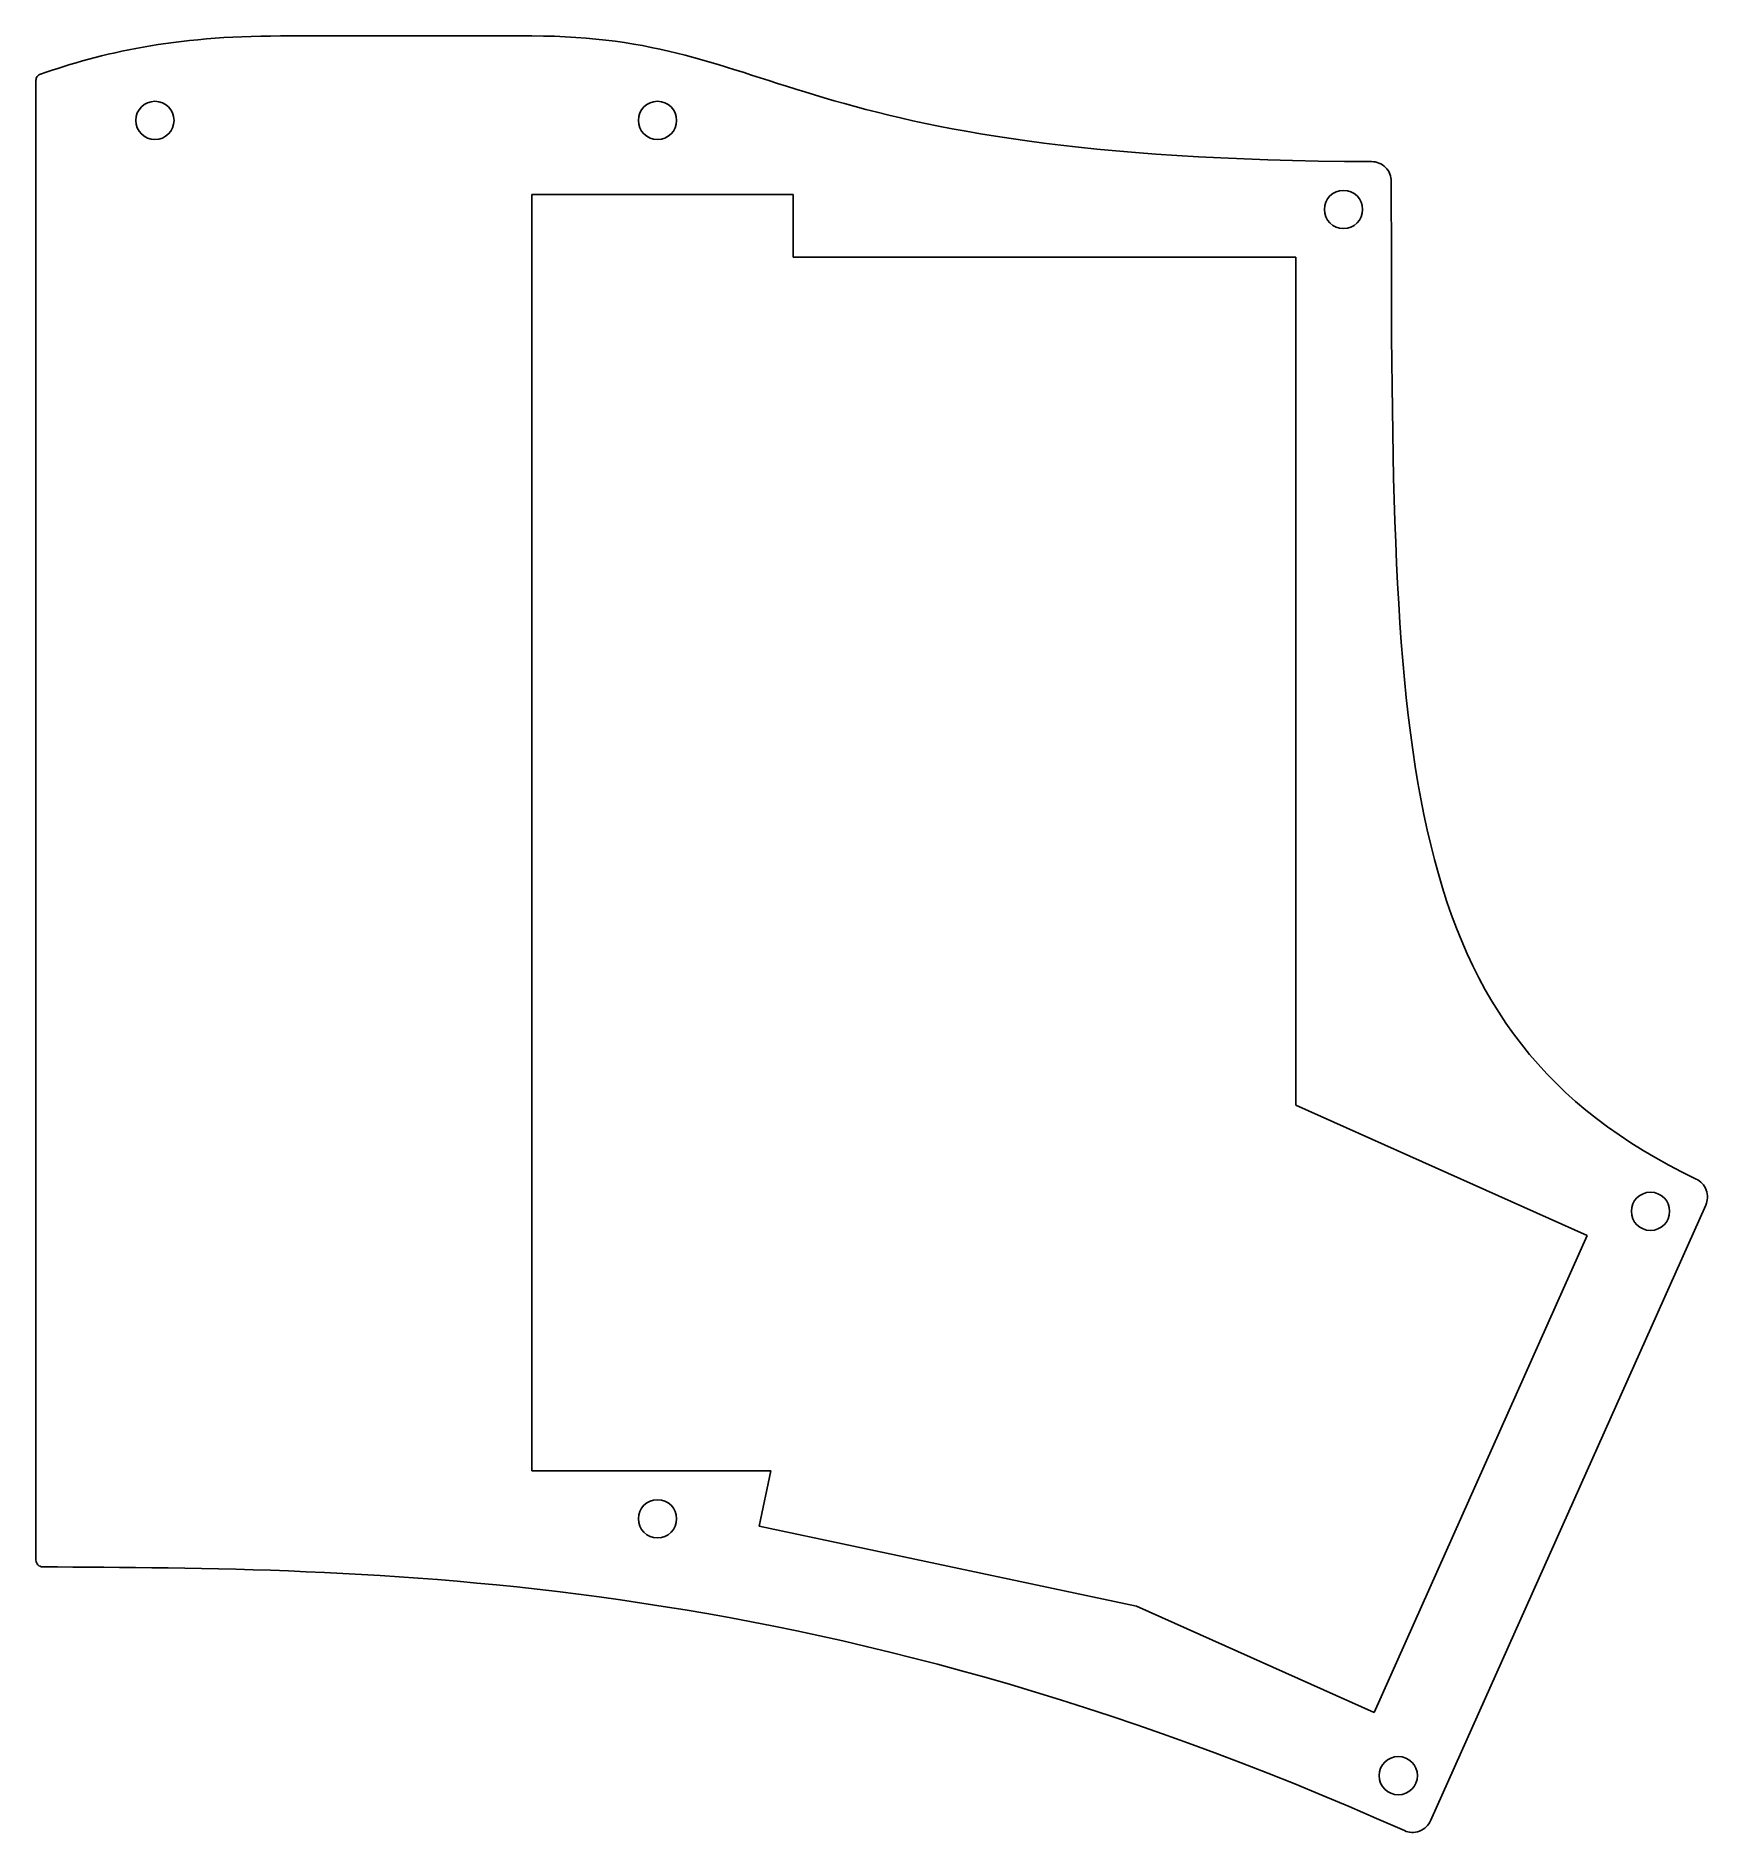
# Model space of a CAD drawing. Extents: x 48 to 175, y -38 to 98.
import ezdxf

# ---------------------------------------------------------------- set-up
doc = ezdxf.new("R2010")
doc.units = 0
doc.layers.add('Body008', color=7, linetype='CONTINUOUS')

msp = doc.modelspace()

# ---------------------------------------------------------------- linework, layer by layer
at = {"layer": 'Body008'}
for p, q in [((85.725, 98.4875, -15), (66.675, 98.4875, -15)), ((85.725, 98.4875, -12), (66.675, 98.4875, -12)), ((66.675, 98.4875, -15), (66.675, 98.4875, -12)), ((66.675, 98.4875, -15), (66.675, 98.4875, -12)), ((85.725, 98.4875, -15), (66.675, 98.4875, -15)), ((85.725, 98.4875, -12), (66.675, 98.4875, -12)), ((85.725, 98.4875, -15), (85.725, 98.4875, -12)), ((85.725, 98.4875, -15), (85.725, 98.4875, -12)), ((48.1333, -17.0382, -15), (48.1333, 95.114, -15)), ((48.1333, -17.0382, -12), (48.1333, 95.114, -12)), ((48.1333, -17.0382, -15), (48.1333, 95.114, -15)), ((48.1333, -17.0382, -12), (48.1333, 95.114, -12)), ((58.6, 92.085, -15), (58.6, 92.085, -12)), ((58.6, 92.085, -15), (58.6, 92.085, -12)), ((96.7, 92.085, -15), (96.7, 92.085, -12)), ((96.7, 92.085, -15), (96.7, 92.085, -12)), ((85.725, 86.475, -15), (85.725, -10.275, -15)), ((85.725, 86.475, -15), (105.525, 86.475, -15)), ((105.525, 86.475, -12), (85.725, 86.475, -12)), ((85.725, -10.275, -12), (85.725, 86.475, -12)), ((85.725, 86.475, -15), (85.725, -10.275, -15)), ((85.725, -10.275, -12), (85.725, 86.475, -12)), ((85.725, 86.475, -15), (85.725, 86.475, -12)), ((85.725, 86.475, -15), (105.525, 86.475, -15)), ((105.525, 86.475, -12), (85.725, 86.475, -12)), ((85.725, 86.475, -15), (85.725, 86.475, -12)), ((105.525, 86.475, -15), (105.525, 81.7125, -15)), ((105.525, 81.7125, -12), (105.525, 86.475, -12)), ((105.525, 86.475, -15), (105.525, 86.475, -12)), ((105.525, 86.475, -15), (105.525, 81.7125, -15)), ((105.525, 81.7125, -12), (105.525, 86.475, -12)), ((105.525, 86.475, -15), (105.525, 86.475, -12)), ((148.7, 85.3375, -15), (148.7, 85.3375, -12)), ((148.7, 85.3375, -15), (148.7, 85.3375, -12)), ((105.525, 81.7125, -15), (143.625, 81.7125, -15)), ((143.625, 81.7125, -12), (105.525, 81.7125, -12)), ((105.525, 81.7125, -15), (105.525, 81.7125, -12)), ((105.525, 81.7125, -15), (143.625, 81.7125, -15)), ((143.625, 81.7125, -12), (105.525, 81.7125, -12)), ((105.525, 81.7125, -15), (105.525, 81.7125, -12)), ((143.625, 81.7125, -15), (143.625, 17.4575, -15)), ((143.625, 17.4575, -12), (143.625, 81.7125, -12)), ((143.625, 81.7125, -15), (143.625, 81.7125, -12)), ((143.625, 81.7125, -15), (143.625, 17.4575, -15)), ((143.625, 17.4575, -12), (143.625, 81.7125, -12)), ((143.625, 81.7125, -15), (143.625, 81.7125, -12)), ((143.625, 17.4575, -15), (165.733, 7.57485, -15)), ((165.733, 7.57485, -12), (143.625, 17.4575, -12)), ((143.625, 17.4575, -15), (143.625, 17.4575, -12)), ((143.625, 17.4575, -15), (165.733, 7.57485, -15)), ((165.733, 7.57485, -12), (143.625, 17.4575, -12)), ((143.625, 17.4575, -15), (143.625, 17.4575, -12)), ((153.846, -36.7801, -15), (174.706, 9.88355, -15)), ((153.846, -36.7801, -12), (174.706, 9.88355, -12)), ((153.846, -36.7801, -15), (174.706, 9.88355, -15)), ((153.846, -36.7801, -12), (174.706, 9.88355, -12)), ((171.971, 9.40487, -15), (171.971, 9.40487, -12)), ((171.971, 9.40487, -15), (171.971, 9.40487, -12)), ((165.733, 7.57485, -15), (149.572, -28.5774, -15)), ((149.572, -28.5774, -12), (165.733, 7.57485, -12)), ((165.733, 7.57485, -15), (149.572, -28.5774, -15)), ((149.572, -28.5774, -12), (165.733, 7.57485, -12)), ((165.733, 7.57485, -15), (165.733, 7.57485, -12)), ((165.733, 7.57485, -15), (165.733, 7.57485, -12)), ((103.849, -10.275, -15), (85.725, -10.275, -15)), ((85.725, -10.275, -12), (103.849, -10.275, -12)), ((85.725, -10.275, -15), (85.725, -10.275, -12)), ((103.849, -10.275, -15), (85.725, -10.275, -15)), ((85.725, -10.275, -15), (85.725, -10.275, -12)), ((85.725, -10.275, -12), (103.849, -10.275, -12)), ((102.962, -14.4489, -15), (103.849, -10.275, -15)), ((103.849, -10.275, -12), (102.962, -14.4489, -12)), ((102.962, -14.4489, -15), (103.849, -10.275, -15)), ((103.849, -10.275, -12), (102.962, -14.4489, -12)), ((103.849, -10.275, -15), (103.849, -10.275, -12)), ((103.849, -10.275, -15), (103.849, -10.275, -12)), ((96.7, -13.9, -15), (96.7, -13.9, -12)), ((96.7, -13.9, -15), (96.7, -13.9, -12)), ((131.568, -20.5294, -15), (102.962, -14.4489, -15)), ((102.962, -14.4489, -12), (131.568, -20.5294, -12)), ((102.962, -14.4489, -15), (102.962, -14.4489, -12)), ((131.568, -20.5294, -15), (102.962, -14.4489, -15)), ((102.962, -14.4489, -15), (102.962, -14.4489, -12)), ((102.962, -14.4489, -12), (131.568, -20.5294, -12)), ((149.572, -28.5774, -15), (131.568, -20.5294, -15)), ((131.568, -20.5294, -12), (149.572, -28.5774, -12)), ((131.568, -20.5294, -15), (131.568, -20.5294, -12)), ((149.572, -28.5774, -15), (131.568, -20.5294, -15)), ((131.568, -20.5294, -15), (131.568, -20.5294, -12)), ((131.568, -20.5294, -12), (149.572, -28.5774, -12)), ((149.572, -28.5774, -15), (149.572, -28.5774, -12)), ((149.572, -28.5774, -15), (149.572, -28.5774, -12)), ((152.852, -33.3662, -15), (152.852, -33.3662, -12)), ((152.852, -33.3662, -15), (152.852, -33.3662, -12))]:
    msp.add_line(p, q, dxfattribs=at)
for centre in [(57.15, 92.085), (57.15, 92.085), (57.15, 92.085), (57.15, 92.085), (95.25, 92.085), (95.25, 92.085), (95.25, 92.085), (95.25, 92.085), (147.25, 85.3375), (147.25, 85.3375), (147.25, 85.3375), (147.25, 85.3375), (170.521, 9.40487), (170.521, 9.40487), (170.521, 9.40487), (170.521, 9.40487), (95.25, -13.9), (95.25, -13.9), (95.25, -13.9), (95.25, -13.9), (151.402, -33.3662), (151.402, -33.3662), (151.402, -33.3662), (151.402, -33.3662)]:
    msp.add_circle(centre, 1.45, dxfattribs=at)
for points, degree in [([(66.675, 98.4875, -15), (58.5431, 98.4896, -15), (53.1167, 97.2101, -15), (48.4684, 95.586, -15)], 3), ([(66.675, 98.4875, -12), (58.5431, 98.4896, -12), (53.1167, 97.2101, -12), (48.4684, 95.586, -12)], 3), ([(66.675, 98.4875, -15), (58.5431, 98.4896, -15), (53.1167, 97.2101, -15), (48.4684, 95.586, -15)], 3), ([(66.675, 98.4875, -12), (58.5431, 98.4896, -12), (53.1167, 97.2101, -12), (48.4684, 95.586, -12)], 3), ([(85.725, 98.4875, -15), (104.567, 98.4875, -15), (104.773, 89.1693, -15), (149.382, 88.9659, -15)], 3), ([(85.725, 98.4875, -12), (104.567, 98.4875, -12), (104.773, 89.1693, -12), (149.382, 88.9659, -12)], 3), ([(85.725, 98.4875, -15), (104.567, 98.4875, -15), (104.773, 89.1693, -15), (149.382, 88.9659, -15)], 3), ([(85.725, 98.4875, -12), (104.567, 98.4875, -12), (104.773, 89.1693, -12), (149.382, 88.9659, -12)], 3), ([(48.4684, 95.586, -15), (48.4684, 95.586, -12)], 1), ([(48.4684, 95.586, -15), (48.4684, 95.586, -12)], 1), ([(48.1333, 95.114, -15), (48.1333, 95.114, -12)], 1), ([(48.1333, 95.114, -15), (48.1333, 95.114, -12)], 1), ([(149.382, 88.9659, -15), (149.382, 88.9659, -12)], 1), ([(149.382, 88.9659, -15), (149.382, 88.9659, -12)], 1), ([(150.875, 87.466, -15), (150.878, 43.2515, -15), (151.131, 22.8061, -15), (173.985, 11.8483, -15)], 3), ([(150.875, 87.466, -12), (150.878, 43.2515, -12), (151.131, 22.8061, -12), (173.985, 11.8483, -12)], 3), ([(150.875, 87.466, -15), (150.878, 43.2515, -15), (151.131, 22.8061, -15), (173.985, 11.8483, -15)], 3), ([(150.875, 87.466, -15), (150.875, 87.466, -12)], 1), ([(150.875, 87.466, -12), (150.878, 43.2515, -12), (151.131, 22.8061, -12), (173.985, 11.8483, -12)], 3), ([(150.875, 87.466, -15), (150.875, 87.466, -12)], 1), ([(173.985, 11.8483, -15), (173.985, 11.8483, -12)], 1), ([(173.985, 11.8483, -15), (173.985, 11.8483, -12)], 1), ([(174.706, 9.88355, -15), (174.706, 9.88355, -12)], 1), ([(174.706, 9.88355, -15), (174.706, 9.88355, -12)], 1), ([(48.1333, -17.0382, -15), (48.1333, -17.0382, -12)], 1), ([(48.1333, -17.0382, -15), (48.1333, -17.0382, -12)], 1), ([(48.6294, -17.5382, -15), (72.7911, -17.7278, -15), (106.882, -17.3718, -15), (151.863, -37.5367, -15)], 3), ([(48.6294, -17.5382, -12), (72.7911, -17.7278, -12), (106.882, -17.3718, -12), (151.863, -37.5367, -12)], 3), ([(48.6294, -17.5382, -15), (72.7911, -17.7278, -15), (106.882, -17.3718, -15), (151.863, -37.5367, -15)], 3), ([(48.6294, -17.5382, -12), (72.7911, -17.7278, -12), (106.882, -17.3718, -12), (151.863, -37.5367, -12)], 3), ([(48.6294, -17.5382, -15), (48.6294, -17.5382, -12)], 1), ([(48.6294, -17.5382, -15), (48.6294, -17.5382, -12)], 1), ([(151.863, -37.5367, -15), (151.863, -37.5367, -12)], 1), ([(151.863, -37.5367, -15), (151.863, -37.5367, -12)], 1), ([(153.846, -36.7801, -15), (153.846, -36.7801, -12)], 1), ([(153.846, -36.7801, -15), (153.846, -36.7801, -12)], 1)]:
    msp.add_open_spline(points, degree=degree, dxfattribs=at)
for points, knots in [([(48.1333, 95.114, -15), (48.1327, 95.2105, -15), (48.1635, 95.3168, -15), (48.2256, 95.4034, -15), (48.2869, 95.4906, -15), (48.3771, 95.5547, -15), (48.4684, 95.586, -15)], [0, 0, 0, 0, 0.5, 0.5, 0.5, 1, 1, 1, 1]), ([(48.1333, 95.114, -12), (48.1327, 95.2105, -12), (48.1635, 95.3168, -12), (48.2256, 95.4034, -12), (48.2869, 95.4906, -12), (48.3771, 95.5547, -12), (48.4684, 95.586, -12)], [0, 0, 0, 0, 0.5, 0.5, 0.5, 1, 1, 1, 1]), ([(48.1333, 95.114, -15), (48.1327, 95.2105, -15), (48.1635, 95.3168, -15), (48.2256, 95.4034, -15), (48.2869, 95.4906, -15), (48.3771, 95.5547, -15), (48.4684, 95.586, -15)], [0, 0, 0, 0, 0.5, 0.5, 0.5, 1, 1, 1, 1]), ([(48.1333, 95.114, -12), (48.1327, 95.2105, -12), (48.1635, 95.3168, -12), (48.2256, 95.4034, -12), (48.2869, 95.4906, -12), (48.3771, 95.5547, -12), (48.4684, 95.586, -12)], [0, 0, 0, 0, 0.5, 0.5, 0.5, 1, 1, 1, 1]), ([(150.875, 87.466, -15), (150.879, 87.8318, -15), (150.727, 88.2381, -15), (150.438, 88.5242, -15), (150.153, 88.8147, -15), (149.748, 88.968, -15), (149.382, 88.9659, -15)], [0, 0, 0, 0, 0.499992, 0.499992, 0.499992, 1, 1, 1, 1]), ([(150.875, 87.466, -12), (150.879, 87.8318, -12), (150.727, 88.2381, -12), (150.438, 88.5242, -12), (150.153, 88.8147, -12), (149.748, 88.968, -12), (149.382, 88.9659, -12)], [0, 0, 0, 0, 0.499992, 0.499992, 0.499992, 1, 1, 1, 1]), ([(150.875, 87.466, -15), (150.879, 87.8318, -15), (150.727, 88.2381, -15), (150.438, 88.5242, -15), (150.153, 88.8147, -15), (149.748, 88.968, -15), (149.382, 88.9659, -15)], [0, 0, 0, 0, 0.499992, 0.499992, 0.499992, 1, 1, 1, 1]), ([(150.875, 87.466, -12), (150.879, 87.8318, -12), (150.727, 88.2381, -12), (150.438, 88.5242, -12), (150.153, 88.8147, -12), (149.748, 88.968, -12), (149.382, 88.9659, -12)], [0, 0, 0, 0, 0.499992, 0.499992, 0.499992, 1, 1, 1, 1]), ([(174.706, 9.88355, -15), (174.857, 10.2117, -15), (174.886, 10.6372, -15), (174.745, 11.0124, -15), (174.61, 11.3896, -15), (174.312, 11.6954, -15), (173.985, 11.8483, -15)], [0, 0, 0, 0, 0.499993, 0.499993, 0.499993, 1, 1, 1, 1]), ([(174.706, 9.88355, -12), (174.857, 10.2117, -12), (174.886, 10.6372, -12), (174.745, 11.0124, -12), (174.61, 11.3896, -12), (174.312, 11.6954, -12), (173.985, 11.8483, -12)], [0, 0, 0, 0, 0.499993, 0.499993, 0.499993, 1, 1, 1, 1]), ([(174.706, 9.88355, -15), (174.857, 10.2117, -15), (174.886, 10.6372, -15), (174.745, 11.0124, -15), (174.61, 11.3896, -15), (174.312, 11.6954, -15), (173.985, 11.8483, -15)], [0, 0, 0, 0, 0.499993, 0.499993, 0.499993, 1, 1, 1, 1]), ([(174.706, 9.88355, -12), (174.857, 10.2117, -12), (174.886, 10.6372, -12), (174.745, 11.0124, -12), (174.61, 11.3896, -12), (174.312, 11.6954, -12), (173.985, 11.8483, -12)], [0, 0, 0, 0, 0.499993, 0.499993, 0.499993, 1, 1, 1, 1]), ([(48.6294, -17.5382, -15), (48.5118, -17.5388, -15), (48.3748, -17.4892, -15), (48.2784, -17.3904, -15), (48.1803, -17.2932, -15), (48.1318, -17.1558, -15), (48.1333, -17.0382, -15)], [0, 0, 0, 0, 0.5, 0.5, 0.5, 1, 1, 1, 1]), ([(48.6294, -17.5382, -15), (48.5118, -17.5388, -15), (48.3748, -17.4892, -15), (48.2784, -17.3904, -15), (48.1803, -17.2932, -15), (48.1318, -17.1558, -15), (48.1333, -17.0382, -15)], [0, 0, 0, 0, 0.5, 0.5, 0.5, 1, 1, 1, 1]), ([(48.6294, -17.5382, -12), (48.5118, -17.5388, -12), (48.3748, -17.4892, -12), (48.2784, -17.3904, -12), (48.1803, -17.2932, -12), (48.1318, -17.1558, -12), (48.1333, -17.0382, -12)], [0, 0, 0, 0, 0.5, 0.5, 0.5, 1, 1, 1, 1]), ([(48.6294, -17.5382, -12), (48.5118, -17.5388, -12), (48.3748, -17.4892, -12), (48.2784, -17.3904, -12), (48.1803, -17.2932, -12), (48.1318, -17.1558, -12), (48.1333, -17.0382, -12)], [0, 0, 0, 0, 0.5, 0.5, 0.5, 1, 1, 1, 1]), ([(151.863, -37.5367, -15), (152.197, -37.6903, -15), (152.631, -37.718, -15), (153.012, -37.5694, -15), (153.394, -37.4268, -15), (153.7, -37.1167, -15), (153.846, -36.7801, -15)], [0, 0, 0, 0, 0.499992, 0.499992, 0.499992, 1, 1, 1, 1]), ([(151.863, -37.5367, -15), (152.197, -37.6903, -15), (152.631, -37.718, -15), (153.012, -37.5694, -15), (153.394, -37.4268, -15), (153.7, -37.1167, -15), (153.846, -36.7801, -15)], [0, 0, 0, 0, 0.499992, 0.499992, 0.499992, 1, 1, 1, 1]), ([(151.863, -37.5367, -12), (152.197, -37.6903, -12), (152.631, -37.718, -12), (153.012, -37.5694, -12), (153.394, -37.4268, -12), (153.7, -37.1167, -12), (153.846, -36.7801, -12)], [0, 0, 0, 0, 0.499992, 0.499992, 0.499992, 1, 1, 1, 1]), ([(151.863, -37.5367, -12), (152.197, -37.6903, -12), (152.631, -37.718, -12), (153.012, -37.5694, -12), (153.394, -37.4268, -12), (153.7, -37.1167, -12), (153.846, -36.7801, -12)], [0, 0, 0, 0, 0.499992, 0.499992, 0.499992, 1, 1, 1, 1])]:
    msp.add_open_spline(points, degree=3, knots=knots, dxfattribs=at)

doc.saveas('drawing.dxf')
